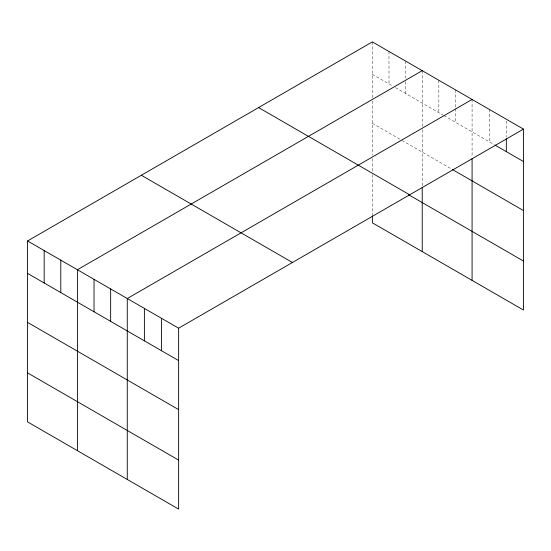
<?xml version="1.0" encoding="UTF-8"?>
<svg xmlns="http://www.w3.org/2000/svg" width="551" height="551" viewBox="0 0 551 551"><rect width="100%" height="100%" fill="white"/><g stroke="black" fill="none" stroke-linecap="round" stroke-linejoin="round"><path stroke-width="0.41" stroke-dasharray="2.75 2.07" d="M372.366 74.302L392.594 85.984M395.487 87.657L443.176 115.187M443.899 115.607L494.412 144.768M372.366 123.314L401.266 140.002M401.989 140.415L451.848 169.205M506.328 120.931L506.328 137.144M489.205 109.339L489.205 141.765M472.083 99.456L472.083 156.808M455.463 89.854L455.463 107.776M455.463 108.63L455.463 122.281M438.844 80.26L438.844 112.686M422.224 70.666L422.224 126.303M422.224 129.747L422.224 185.763M405.605 61.071L405.605 78.139M405.605 81.548L405.605 93.498M388.985 51.477L388.985 83.904M372.366 41.883L372.366 97.52M372.366 100.957L372.366 155.292M372.366 158.66L372.366 171.278M372.366 174.667L372.366 215.076"/><path stroke-width="0.83" d="M523.45 129.113L178.634 328.189L178.634 509.117L27.55 421.887L27.55 240.959L372.366 41.883L523.45 129.113L523.45 310.041L372.366 222.811L372.366 215.937M422.224 70.666L77.409 269.742L77.409 450.677M472.083 99.456L127.267 298.532L127.267 479.46M495.163 145.202L523.45 161.533M452.571 169.618L523.45 210.544M258.577 107.576L409.662 194.806M408.491 194.661L523.45 261.036M141.338 175.259L292.423 262.49M27.55 240.959L178.634 328.189M27.55 273.379L178.634 360.609M27.55 322.39L178.634 409.62M27.55 372.882L178.634 460.113M506.328 138.852L506.328 151.649M472.083 158.53L472.083 280.383M422.224 187.443L422.224 251.6M161.512 318.299L161.512 350.725M144.39 308.415L144.39 340.842M110.648 288.931L110.648 321.357M94.028 279.336L94.028 311.763M60.789 260.148L60.789 292.574M44.17 250.553L44.17 282.98"/></g></svg>
